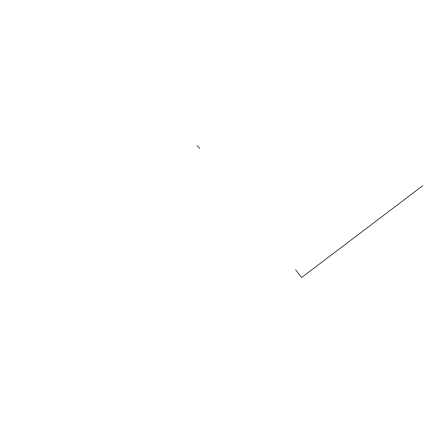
<?xml version="1.0" encoding="UTF-8"?>
<svg xmlns="http://www.w3.org/2000/svg" width="445" height="445" viewBox="0 0 445 445"><rect width="100%" height="100%" fill="white"/><g stroke="black" fill="none" stroke-linecap="round" stroke-linejoin="round"><path stroke-width="0.67" d="M422.75 185.726L301.649 277.474L295.524 269.703M197.029 145.604L199.877 148.38"/></g></svg>
